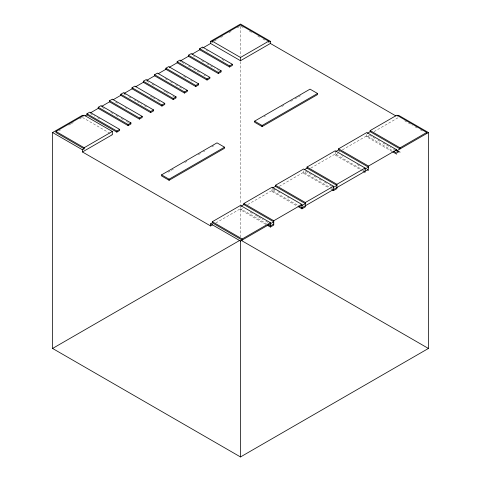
<?xml version="1.0" encoding="UTF-8"?>
<svg xmlns="http://www.w3.org/2000/svg" width="481" height="481" viewBox="0 0 481 481"><rect width="100%" height="100%" fill="white"/><g stroke="black" fill="none" stroke-linecap="round" stroke-linejoin="round"><path stroke-width="0.36" stroke-dasharray="2.4 1.8" d="M265.831 224.417L240.5 209.794L240.5 208.706L266.48 223.707M392.117 151.509L366.781 136.881L366.781 134.349M59.163 130.694L60.444 129.954M68.771 125.144L70.695 124.032M71.338 123.665L73.256 122.553M79.666 118.855L81.59 117.749M214.231 41.168L218.079 38.949M220.641 37.47L223.202 35.991M228.968 32.66L231.529 31.181M237.295 27.85L239.857 26.371M168.019 172.222L170.599 170.731M171.242 170.364L173.821 168.873M184.776 162.548L187.356 161.057M198.316 154.732L200.896 153.241M203.475 151.755L204.762 151.01M211.85 146.915L214.43 145.424M264.261 116.655L265.554 115.909M281.668 106.608L284.247 105.117M290.692 101.395L292.628 100.282M295.208 98.791L297.781 97.306M298.43 96.934L301.004 95.442M215.819 222.962L240.5 208.706M247.727 204.533L272.072 190.482L298.052 205.483M279.299 186.309L303.643 172.252L330.922 188.005M310.87 168.079L335.215 154.022L361.195 169.023M338.594 152.074L339.875 151.335M342.436 149.856L366.781 135.798L392.767 150.8M374.038 131.614L398.545 117.466M240.5 209.794L242.755 208.489M272.072 189.033L272.072 191.564L275.451 189.61M303.643 170.803L303.643 173.334L305.898 172.036M335.215 151.852L335.215 155.11L338.594 153.156M366.781 136.881L370.166 134.933M241.143 26.371L243.705 27.85M249.471 31.181L252.032 32.66M257.798 35.991L260.359 37.47M262.921 38.949L266.769 41.168M404.647 120.773L412.439 125.27M415.037 126.768L417.634 128.271M420.232 129.768L422.829 131.271M369.384 135.125L375.228 138.504M377.753 139.965L380.423 141.504M383.02 143.001L390.819 147.505M393.344 148.966L394.715 149.753M206.427 50.391L207.726 51.142M222.018 59.391L223.966 60.516M193.206 55.778L194.504 56.524M201.647 60.654L204.245 62.151M206.842 63.654L214.64 68.152M217.238 69.655L218.536 70.4M179.978 61.159L181.277 61.911M181.926 62.283L185.828 64.538M188.426 66.035L191.023 67.538M193.621 69.036L199.465 72.415M204.01 75.036L205.315 75.788M341.708 155.603L343.007 156.355M357.299 164.604L359.247 165.729M361.844 169.402L364.442 170.899M335.215 155.11L361.844 170.484M362.494 170.863L363.792 171.609M183.646 76.299L186.243 77.796M190.789 80.423L192.087 81.169M165.224 78.68L167.821 80.183M170.418 81.68L173.016 83.183M175.619 84.68L178.866 86.556M179.515 86.929L183.411 89.183M305.591 171.206L311.435 174.579M314.033 176.082L316.63 177.579M319.234 179.082L321.831 180.579M324.428 182.083L327.026 183.58M329.623 185.083L331.571 186.207M146.801 81.067L149.399 82.564M152.002 84.067L154.599 85.564M163.69 90.813L165.638 91.943M166.288 92.316L168.236 93.44M172.787 96.068L174.086 96.813M331.571 188.378L333.519 189.502M303.643 173.334L328.325 187.59M330.922 189.087L332.221 189.839M150.469 96.2L152.417 97.324M153.066 97.703L155.014 98.827M157.612 100.325L160.209 101.828M123.605 93.711L126.202 95.208M128.8 96.711L131.397 98.208M133.995 99.711L136.592 101.208M137.241 101.587L141.793 104.209M144.39 105.712L146.988 107.209M272.721 188.684L275.318 190.181M277.916 191.685L279.864 192.809M287.662 197.306L288.961 198.058M272.072 191.564L297.402 206.193M115.578 102.092L117.526 103.223M125.319 107.72L126.617 108.472M102.351 107.479L104.299 108.604M110.798 112.356L113.396 113.853M115.993 115.356L118.591 116.853M121.188 118.356L123.785 119.853M126.383 121.356L128.986 122.853M90.428 113.612L94.973 116.24M97.571 117.737L100.168 119.24M250.246 212.163L252.844 213.66M255.441 215.163L258.038 216.66M258.688 217.033L263.233 219.661M265.831 221.164L268.428 222.661M82.455 117.466L112.338 134.71M240.5 26.299L240.5 56.289M240.5 61.532L240.5 204.726M240.5 205.471L240.5 236.959"/><path stroke-width="0.72" d="M98.232 108.357L98.232 107.269L101.052 105.646L130.934 122.895L130.934 123.978L128.114 125.607L98.232 108.357L90.428 112.861M109.512 101.846L109.512 100.763L112.326 99.134L142.208 116.384L142.208 117.472L139.388 119.096L109.512 101.846L101.701 106.355M120.785 95.334L120.785 94.252L123.605 92.623L153.481 109.878L153.481 110.961L150.661 112.59L120.785 95.334L112.981 99.844M128.114 125.607L128.114 124.525L130.934 122.895M132.059 88.829L132.059 87.74L134.878 86.117L164.761 103.367L164.761 104.449L161.941 106.079L132.059 88.829L124.254 93.332M139.388 119.096L139.388 118.013L142.208 116.384M143.332 82.317L143.332 81.235L146.152 79.605L176.034 96.855L176.034 97.944L173.214 99.567L143.332 82.317L135.528 86.827M150.661 112.59L150.661 111.502L153.481 109.878M154.611 75.806L154.611 74.723L157.431 73.094L187.307 90.344L187.307 91.432L184.488 93.061L154.611 75.806L146.801 80.315M161.941 106.079L161.941 104.99L164.761 103.367M165.885 69.3L165.885 68.212L168.705 66.588L198.581 83.838L198.581 84.921L195.767 86.55L165.885 69.3L158.081 73.803M173.214 99.567L173.214 98.485L176.034 96.855M177.158 62.789L177.158 61.706L179.978 60.077L209.86 77.327L209.86 78.409L207.04 80.038L177.158 62.789L169.354 67.298M184.488 93.061L184.488 91.973L187.307 90.344M188.438 56.277L188.438 55.195L191.258 53.565L221.134 70.815L221.134 71.903L218.314 73.527L188.438 56.277L180.628 60.786M195.767 86.55L195.767 85.462L198.581 83.838M199.711 49.771L199.711 48.683L202.531 47.054L232.407 64.31L232.407 65.392L229.593 67.021L199.711 49.771L191.907 54.275M207.04 80.038L207.04 78.956L209.86 77.327M218.314 73.527L218.314 72.445L221.134 70.815M229.593 67.021L229.593 65.933L232.407 64.31M202.711 48.034L210.618 43.47L240.5 60.72L240.5 57.467L268.687 41.192L268.687 42.28L270.382 41.3L270.382 43.47L395.941 115.963M273.761 224.008L273.761 220.749L243.885 203.499L243.885 204.581L273.761 221.831L240.5 241.035L210.618 223.791L212.313 222.811L212.313 221.723L240.5 205.453L270.382 222.703L270.382 227.044L273.761 225.09L273.761 224.008L270.382 225.962L268.428 224.837M397.414 115.945L398.545 115.296L428.421 132.546L428.421 348.454L240.5 456.95L52.579 348.454L52.579 132.54L82.455 115.29L83.586 115.939M210.618 43.47L210.618 41.3L240.5 24.05L270.382 41.3M112.338 131.457L84.151 147.733L84.151 148.815L55.958 132.54L55.958 131.457L84.151 115.181L112.338 131.457L112.338 134.71L82.455 151.96L82.455 149.789L52.579 132.54M210.618 41.3L212.313 42.28L212.313 41.192L240.5 24.916L268.687 41.192M86.959 114.869L86.959 113.781L89.779 112.151L119.655 129.407L119.655 130.489L116.841 132.119L86.959 114.869L85.029 115.981M82.455 149.789L84.151 148.815M86.959 113.781L116.841 131.03L119.655 129.407M240.5 60.72L270.382 43.47M161.574 174.862L217.009 142.851L224.525 147.192L224.525 148.28L169.09 180.285L161.574 175.944L161.574 174.862L169.09 179.197L169.09 180.285M254.593 121.152L310.029 89.147L317.55 93.488L317.55 94.571L262.109 126.581L254.593 122.24L254.593 121.152L262.109 125.493L317.55 93.488M169.09 179.197L224.525 147.192M243.885 203.499L272.072 187.223L301.948 204.473L301.948 208.814L305.333 206.86L305.333 202.519L275.451 185.269L275.451 186.357L305.333 203.607L301.948 205.561L300.649 204.81M275.451 185.269L303.643 168.993L333.519 186.249L333.519 190.59L332.221 189.839M333.519 187.331L336.904 185.377L307.022 168.128L307.022 167.045L335.215 150.769L365.091 168.019L365.091 171.278M365.091 169.108L368.476 167.154L338.594 149.904L338.594 148.815L366.781 132.54L396.663 149.789L396.663 150.878L428.421 132.546M370.166 130.591L400.042 147.841L400.048 148.924L370.166 131.674L370.166 130.591L396.849 115.187L426.725 132.437L426.725 133.52M241.065 206.211L243.885 204.581M272.637 187.981L275.451 186.357M304.202 169.757L307.022 168.128M335.774 151.527L338.594 149.904M367.412 133.267L370.166 131.674M82.455 151.96L210.618 225.962L212.572 224.837M52.579 348.454L239.851 240.332M212.313 221.723L242.19 238.973L270.382 222.703M273.761 220.749L301.948 204.473M305.333 202.519L333.519 186.249M307.022 167.045L336.904 184.295L365.091 168.019M338.594 148.815L368.476 166.065L396.663 149.789M400.042 147.841L426.725 132.437M333.519 190.59L336.904 188.636L336.904 184.295M212.313 41.192L240.5 57.467M396.795 150.306L400.048 152.182M395.364 150.126L398.545 151.966L396.663 153.048L393.416 151.172M392.767 151.882L396.663 154.136M199.711 48.683L229.593 65.933M188.438 55.195L218.314 72.445M367.177 169.661L368.476 170.406M177.158 61.706L207.04 78.956M363.792 171.609L365.091 172.36M165.885 68.212L195.767 85.462M154.611 74.723L184.488 91.973M143.332 81.235L173.214 98.485M132.059 87.74L161.941 104.99M120.785 94.252L150.661 111.502M298.701 205.856L301.948 207.732L368.476 169.324L368.476 166.065M298.052 206.565L301.948 208.814M109.512 100.763L139.388 118.013M98.232 107.269L128.114 124.525M267.129 225.168L270.382 227.044M55.958 131.457L84.151 147.733M212.313 222.811L242.19 240.061L242.19 238.973M241.149 240.332L428.421 348.454M262.109 125.493L262.109 126.581M240.5 241.035L240.5 456.95M210.618 223.791L210.618 225.962M116.841 131.03L116.841 132.119"/></g></svg>
